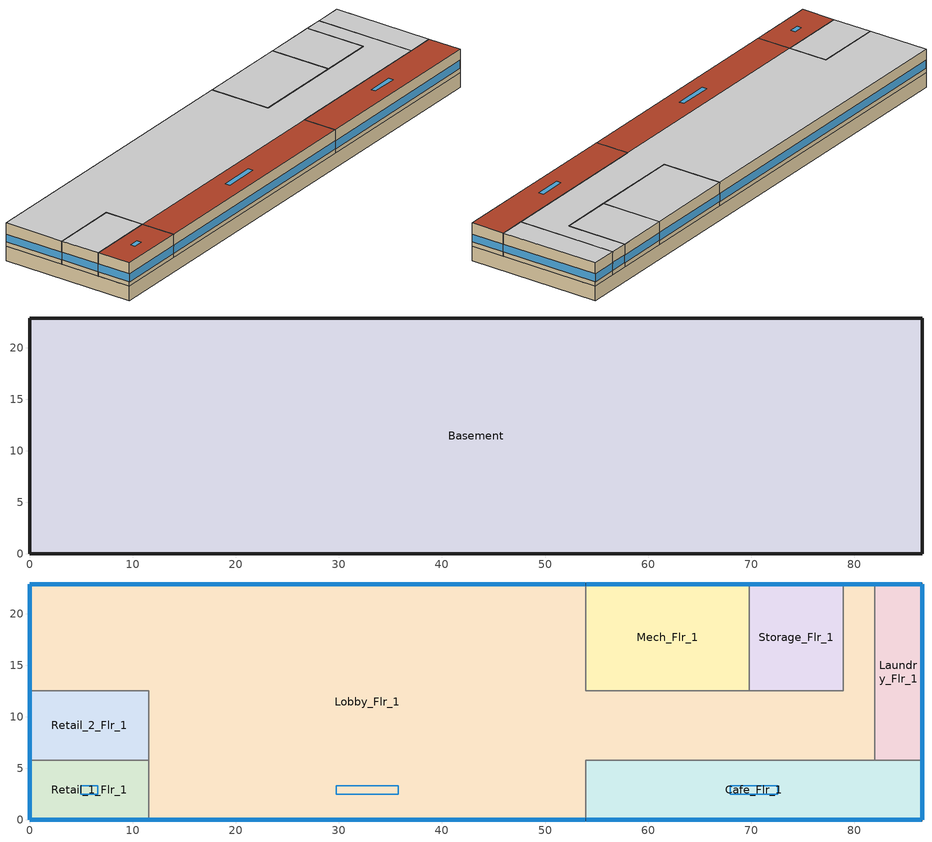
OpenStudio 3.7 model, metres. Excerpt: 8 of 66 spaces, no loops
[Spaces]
Basement
 floor foundation (BTAP-Grnd-Floor-Mass:U-0.757_std): 86.56,22.86 86.56,0 0,0 0,22.86 z-2.44
 wall foundation (BTAP-Grnd-Wall-Mass:U-0.284_std): 0,22.86 0,0 86.56,0 86.56,22.86 0,22.86 z-2.44:0
Lobby_Flr_1
 floor to Basement: 53.95,22.86 53.95,0 11.58,0 11.58,12.5 0,12.5 0,22.86 z0; 81.99,22.86 81.99,5.79 53.95,5.79 53.95,12.5 78.94,12.5 78.94,22.86 z0
 wall outside: 53.95,22.86 0,22.86 0,12.5 / 11.58,0 53.95,0 / 81.99,22.86 78.94,22.86 z0:3.96
 wall to Retail_1_Flr_1: 11.58,5.79 11.58,0 z0:3.96
 wall to Laundry_Flr_1: 81.99,5.79 81.99,22.86 z0:3.96
 wall to Storage_Flr_1: 78.94,22.86 78.94,12.5 69.8,12.5 z0:3.96
 wall to Cafe_Flr_1: 53.95,0 53.95,5.79 81.99,5.79 z0:3.96
 wall to Retail_2_Flr_1: 0,12.5 11.58,12.5 11.58,5.79 z0:3.96
 wall to Mech_Flr_1: 69.8,12.5 53.95,12.5 53.95,22.86 z0:3.96
 window (BTAP-Ext-FixedWindow:U=0.190 SHGC=0.600): 53.92,22.86 0.03,22.86 / 11.61,0 53.92,0 z0.76:2.08; 0,22.83 0,12.52 z0.76:2.09; 81.97,22.86 78.97,22.86 z0.76:2.1
 ceiling adiabatic (BTAP-Int-Wall): 81.99,5.79 81.99,22.86 78.94,22.86 78.94,12.5 53.95,12.5 53.95,22.86 0,22.86 0,12.5 11.58,12.5 11.58,5.79 z3.96
 roof outside: 53.95,0 53.95,5.79 11.58,5.79 11.58,0 z3.96
 skylight (BTAP-Ext-Skylights:U=0.190 SHGC=0.600): 35.76,2.49 35.76,3.3 29.77,3.3 29.77,2.49 z3.96
Retail_1_Flr_1
 floor to Basement: 11.58,5.79 11.58,0 0,0 0,5.79 z0
 wall outside: 0,5.79 0,0 11.58,0 z0:3.96
 wall to Retail_2_Flr_1: 11.58,5.79 0,5.79 z0:3.96
 window (BTAP-Ext-FixedWindow:U=0.190 SHGC=0.600): 0.03,0 11.56,0 / 0,5.77 0,0.03 z0.76:2.09
 roof outside: 11.58,0 11.58,5.79 0,5.79 0,0 z3.96
 skylight (BTAP-Ext-Skylights:U=0.190 SHGC=0.600): 6.61,2.49 6.61,3.3 4.97,3.3 4.97,2.49 z3.96
Retail_2_Flr_1
 floor to Basement: 11.58,12.5 11.58,5.79 0,5.79 0,12.5 z0
 wall outside: 0,12.5 0,5.79 z0:3.96
 window (BTAP-Ext-FixedWindow:U=0.190 SHGC=0.600): 0,12.47 0,5.82 z0.76:2.09
 ceiling adiabatic (BTAP-Int-Wall): 11.58,5.79 11.58,12.5 0,12.5 0,5.79 z3.96
Laundry_Flr_1
 floor to Basement: 86.56,22.86 86.56,5.79 81.99,5.79 81.99,22.86 z0
 wall outside: 86.56,5.79 86.56,22.86 81.99,22.86 z0:3.96
 wall to Cafe_Flr_1: 81.99,5.79 86.56,5.79 z0:3.96
 window (BTAP-Ext-FixedWindow:U=0.190 SHGC=0.600): 86.56,5.82 86.56,22.83 z0.76:2.09; 86.54,22.86 82.02,22.86 z0.76:2.1
 ceiling adiabatic (BTAP-Int-Wall): 86.56,5.79 86.56,22.86 81.99,22.86 81.99,5.79 z3.96
Storage_Flr_1
 floor to Basement: 78.94,22.86 78.94,12.5 69.8,12.5 69.8,22.86 z0
 wall outside: 78.94,22.86 69.8,22.86 z0:3.96
 wall to Mech_Flr_1: 69.8,22.86 69.8,12.5 z0:3.96
 window (BTAP-Ext-FixedWindow:U=0.190 SHGC=0.600): 78.92,22.86 69.82,22.86 z0.76:2.09
 ceiling adiabatic (BTAP-Int-Wall): 78.94,12.5 78.94,22.86 69.8,22.86 69.8,12.5 z3.96
Mech_Flr_1
 floor to Basement: 69.8,22.86 69.8,12.5 53.95,12.5 53.95,22.86 z0
 wall outside: 69.8,22.86 53.95,22.86 z0:3.96
 window (BTAP-Ext-FixedWindow:U=0.190 SHGC=0.600): 69.77,22.86 53.98,22.86 z0.76:2.09
 ceiling adiabatic (BTAP-Int-Wall): 69.8,12.5 69.8,22.86 53.95,22.86 53.95,12.5 z3.96
Cafe_Flr_1
 floor to Basement: 86.56,5.79 86.56,0 53.95,0 53.95,5.79 z0
 wall outside: 53.95,0 86.56,0 86.56,5.79 z0:3.96
 window (BTAP-Ext-FixedWindow:U=0.190 SHGC=0.600): 86.56,0.03 86.56,5.77 z0.76:2.09; 53.98,0 86.54,0 z0.76:2.08
 roof outside: 86.56,0 86.56,5.79 53.95,5.79 53.95,0 z3.96
 skylight (BTAP-Ext-Skylights:U=0.190 SHGC=0.600): 72.56,2.49 72.56,3.3 67.95,3.3 67.95,2.49 z3.96
[Site]
Calgary Intl AP_AB_CAN: Latitude {deg}=51.11; Longitude {deg}=-114.02; Time Zone {hr}=-7; Elevation {m}=1084.1; Terrain=City
[Building]
LargeHotel: North Axis {deg}=0; Default Construction Set=BTAP-Mass at hdd = 5000.0; Standards Number of Stories=7; Standards Number of Above Ground Stories=6; Standards Template=NECB2017; Standards Building Type=LargeHotel
[Site:WaterMainsTemperature]
Calculation Method=Correlation; Annual Average Outdoor Air Temperature {C}=4.69167; Maximum Difference In Monthly Average Outdoor Air Temperatures {deltaC}=24.6
[Site:GroundTemperature:BuildingSurface]
19.527, 19.502, 19.536, 19.598, 20.002, 21.64, 22.225, 22.375, 21.449, 20.121, 19.802, 19.633
[SizingPeriod:DesignDay] Barometric Pressure {Pa}=88961; Rain Indicator=No; Snow Indicator=No; Day of Month=21; Daylight Saving Time Indicator=No; Humidity Condition Type=Wetbulb; Dry-Bulb Temperature Range Modifier Type=DefaultMultipliers
Name | Maximum Dry-Bulb Temperature {C} | Daily Dry-Bulb Temperature Range {deltaC} | Wind Speed {m/s} | Wind Direction {deg} | Month | Day Type | Wetbulb or DewPoint at Maximum Dry-Bulb {C} | Solar Model Indicator | ASHRAE Clear Sky Optical Depth for Beam Irradiance | ASHRAE Clear Sky Optical Depth for Diffuse Irradiance | Sky Clearness
Calgary Intl AP Ann Clg .4% Condns DB=>MWB | 28.8 | 12.3 | 4.5 | 160 | 7 | SummerDesignDay | 16 | ASHRAETau | 0.34 | 2.419
Calgary Intl AP Ann Clg .4% Condns WB=>MDB | 25.5 | 12.3 | 4.5 | 160 | 7 | SummerDesignDay | 17.8 | ASHRAETau | 0.34 | 2.419
Calgary Intl AP Ann Htg 99.6% Condns DB | -27.7 | 0 | 2.7 | 200 | 1 | WinterDesignDay | -27.7 | ASHRAEClearSky |  |  | 0
[ClimateZones]
Climate Zone Institution Name 1=ASHRAE; Climate Zone Document Name 1=ANSI/ASHRAE Standard 169; Climate Zone Document Year 1=2006; Climate Zone Value 1=7
[Site:GroundTemperature:Shallow]
-1.6, -5.4, -6.4, -5.5, -0.4, 5.3, 10.8, 14.7, 15.8, 14, 9.5, 4
[Site:GroundTemperature:Deep]
4, 1.3, -0.4, -0.9, 0.1, 2.3, 5.2, 8, 9.9, 10.3, 9.2, 7
[Site:GroundTemperature:FCfactorMethod]
January Ground Temperature {C}=5.5; February Ground Temperature {C}=-2; March Ground Temperature {C}=-7.6; April Ground Temperature {C}=-6.3; May Ground Temperature {C}=-6.6; June Ground Temperature {C}=-0.3; July Ground Temperature {C}=4.9; August Ground Temperature {C}=10.2; September Ground Temperature {C}=13.8; October Ground Temperature {C}=17; November Ground Temperature {C}=16.6; December Ground Temperature {C}=11.1
[Material:NoMass] Roughness=Smooth; Thermal Absorptance=0.9; Solar Absorptance=0.7
Name | Thermal Resistance {m2-K/W} | Visible Absorptance
Typical Carpet Pad; Typical Carpet Pad 1 | 0.21648 | 0.8
Typical Insulation 1 | 5.91238 | 0.7
Typical Insulation 2 | 4.49096 | 0.7
Typical Insulation 3 | 7.24636 | 0.7
Typical Carpet Pad 2 | 1.25503 | 0.8
Typical Carpet Pad 3; Typical Carpet Pad 4 | 3.45515 | 0.8
Typical Insulation 4 | 0.526298 | 0.7
Typical Insulation 5 | 0.526316 | 0.7
[Material]
Name | Roughness | Thickness {m} | Conductivity {W/m-K} | Density {kg/m3} | Specific Heat {J/kg-K} | Thermal Absorptance | Solar Absorptance | Visible Absorptance
G05 25mm wood | MediumSmooth | 0.0254 | 0.15 | 608 | 1630 | 0.9 | 0.5 | 0.5
100mm Normalweight concrete floor 1 | MediumSmooth | 0.1016 | 2.31 | 2322 | 832
G01 13mm gypsum board 1 | Smooth | 0.0127 | 0.16 | 800 | 1090 | 0.9 | 0.7 | 0.5
4 in. Normalweight Concrete Floor 1 | MediumRough | 0.1016 | 2.31 | 2322 | 832 | 0.9 | 0.7 | 0.7
1IN Stucco 1 | Smooth | 0.0253 | 0.6918 | 1858 | 837 | 0.9 | 0.7 | 0.92
8IN CONCRETE HW RefBldg 1 | Rough | 0.2032 | 1.311 | 2240 | 836.8 | 0.9 | 0.7 | 0.7
1/2IN Gypsum 1 | Smooth | 0.0127 | 0.16 | 784.9 | 830 | 0.9 | 0.4 | 0.4
Metal Roof Surface 1; F08 Metal surface 1 | Smooth | 0.0008 | 45.28 | 7824 | 500 | 0.9 | 0.7 | 0.7
6 in. Normalweight Concrete Floor 1; 6 in. Normalweight Concrete Floor 2; 6 in. Normalweight Concrete Floor 3 | MediumRough | 0.1524 | 2.31 | 2322 | 832 | 0.9 | 0.7 | 0.7
Expanded Polystyrene | MediumSmooth | 0.0363959 | 0.029 | 29 | 1210
Expanded Polystyrene 1 | MediumSmooth | 0.100199 | 0.029 | 29 | 1210
[Construction]
BTAP-Int-Partition; BTAP-Int-Door: G05 25mm wood
BTAP-Int-Floor: 100mm Normalweight concrete floor 1, Typical Carpet Pad
BTAP-Int-Wall: G01 13mm gypsum board 1, G01 13mm gypsum board 1
BTAP-Int-Ceiling: Typical Carpet Pad, 100mm Normalweight concrete floor 1
BTAP-Int-Window: SimpleGlazing
BTAP-Ext-Floor-Mass:U-0.162: Typical Insulation 1, 4 in. Normalweight Concrete Floor 1, Typical Carpet Pad 1
BTAP-Ext-Wall-Mass:U-0.21: 1IN Stucco 1, 8IN CONCRETE HW RefBldg 1, Typical Insulation 2, 1/2IN Gypsum 1
BTAP-Ext-Roof-Metal:U-0.138: Metal Roof Surface 1, Typical Insulation 3
BTAP-Grnd-Floor-Mass:U-0.757: 6 in. Normalweight Concrete Floor 1, Typical Carpet Pad 2
BTAP-Grnd-Wall-Mass:U-0.284: 6 in. Normalweight Concrete Floor 2, Typical Carpet Pad 3
BTAP-Grnd-Roof-Mass:U-0.284: 6 in. Normalweight Concrete Floor 3, Typical Carpet Pad 4
BTAP-Ext-FixedWindow:U=0.190 SHGC=0.600; BTAP-Ext-GlassDoors:U=0.190 SHGC=0.600; BTAP-Ext-Skylights:U=0.190 SHGC=0.600; BTAP-Ext-DaylightDomes:U=0.190 SHGC=0.600; BTAP-Ext-DaylightDiffuser:U=0.190 SHGC=0.600: SimpleGlazing:U=0.190 SHGC=0.600
BTAP-Ext-Door:U-1.9: F08 Metal surface 1, Typical Insulation 4
BTAP-Ext-OverHeadDoor:U-1.9: Typical Insulation 5
BTAP-Grnd-Floor-Mass:U-0.757_std: 6 in. Normalweight Concrete Floor 1, Expanded Polystyrene
BTAP-Grnd-Wall-Mass:U-0.284_std: 6 in. Normalweight Concrete Floor 2, Expanded Polystyrene 1
[DefaultConstructionSet]
BTAP-Mass at hdd = 5000.0: Default Exterior Surface Constructions=BTAP-Mass at hdd = 5000.0; Default Interior Surface Constructions=Default Surface Constructions 2; Default Ground Contact Surface Constructions=BTAP-Mass at hdd = 5000.0 1; Default Exterior SubSurface Constructions=BTAP-Mass at hdd = 5000.0; Default Interior SubSurface Constructions=Default Sub Surface Constructions 2; Interior Partition Construction=BTAP-Int-Partition
[DefaultSurfaceConstructions]
Name | Floor Construction | Wall Construction | Roof Ceiling Construction
Default Surface Constructions 2 | BTAP-Int-Floor | BTAP-Int-Wall | BTAP-Int-Ceiling
BTAP-Mass at hdd = 5000.0 | BTAP-Ext-Floor-Mass:U-0.162 | BTAP-Ext-Wall-Mass:U-0.21 | BTAP-Ext-Roof-Metal:U-0.138
BTAP-Mass at hdd = 5000.0 1 | BTAP-Grnd-Floor-Mass:U-0.757 | BTAP-Grnd-Wall-Mass:U-0.284 | BTAP-Grnd-Roof-Mass:U-0.284
[DefaultSubSurfaceConstructions]
Name | Fixed Window Construction | Operable Window Construction | Door Construction | Glass Door Construction | Overhead Door Construction | Skylight Construction | Tubular Daylight Dome Construction | Tubular Daylight Diffuser Construction
Default Sub Surface Constructions 2 | BTAP-Int-Window | BTAP-Int-Window | BTAP-Int-Door
BTAP-Mass at hdd = 5000.0 | BTAP-Ext-FixedWindow:U=0.190 SHGC=0.600 | BTAP-Ext-FixedWindow:U=0.190 SHGC=0.600 | BTAP-Ext-Door:U-1.9 | BTAP-Ext-GlassDoors:U=0.190 SHGC=0.600 | BTAP-Ext-OverHeadDoor:U-1.9 | BTAP-Ext-Skylights:U=0.190 SHGC=0.600 | BTAP-Ext-DaylightDomes:U=0.190 SHGC=0.600 | BTAP-Ext-DaylightDiffuser:U=0.190 SHGC=0.600
[WindowMaterial:SimpleGlazingSystem] Solar Heat Gain Coefficient=0.6; Visible Transmittance=0.21
Name | U-Factor {W/m2-K}
SimpleGlazing | 2.2
SimpleGlazing:U=0.190 SHGC=0.600 | 1.9
[Space] Part of Total Floor Area=Yes; Volume {m3}=Autocalculate
Name | Space Type | Building Story | Thermal Zone
Laundry_Flr_1 | Space Function Laundry/Washing area | Building Story 2 | ALL_ST=Laundry/Washing area_FL=Building Story 2_SCH=C
Lobby_Flr_1 | Space Function Lobby - hotel | Building Story 2 | ALL_ST=Lobby - hotel_FL=Building Story 2_SCH=H
Retail_1_Flr_1 | Space Function Sales area | Building Story 2 | ALL_ST=Sales area_FL=Building Story 2_SCH=C 1
Basement | Space Function Storage room < 5 m2-sch-A | Building Story 1 | ALL_ST=Storage room < 5 m2-sch-A_FL=Building Story 1_SCH=A
Cafe_Flr_1 | Space Function Retail facility mall concourse | Building Story 2 | ALL_ST=Retail facility mall concourse_FL=Building Story 2_SCH=C
Mech_Flr_1 | Space Function Electrical/Mechanical room-sch-F | Building Story 2 | WILD_ST=Electrical/Mechanical room-sch-E_FL=Building Story 2_SCH=F
Retail_2_Flr_1 | Space Function Sales area | Building Story 2 | ALL_ST=Sales area_FL=Building Story 2_SCH=C
Storage_Flr_1 | Space Function Storage room < 5 m2-sch-A 1 | Building Story 2 | ALL_ST=Storage room < 5 m2-sch-A_FL=Building Story 2_SCH=A
[BuildingStory]
Name | Nominal Z Coordinate {m}
Building Story 1 | -2.439
Building Story 2 | 0
[SpaceType] Standards Building Type=Space Function
Name | Default Schedule Set | Design Specification Outdoor Air Object | Standards Space Type
Space Function Storage room < 5 m2-sch-A | Space Function Storage room < 5 m2-sch-A Schedule Set | Space Function Storage room < 5 m2-sch-A Ventilation | Storage room < 5 m2-sch-A
Space Function Storage room < 5 m2-sch-A 1 | Space Function Storage room < 5 m2-sch-A 1 Schedule Set | Space Function Storage room < 5 m2-sch-A 1 Ventilation | Storage room < 5 m2-sch-A
Space Function Retail facility mall concourse | Space Function Retail facility mall concourse Schedule Set | Space Function Retail facility mall concourse Ventilation | Retail facility mall concourse
Space Function Laundry/Washing area | Space Function Laundry/Washing area Schedule Set | Space Function Laundry/Washing area Ventilation | Laundry/Washing area
Space Function Lobby - hotel | Space Function Lobby - hotel Schedule Set | Space Function Lobby - hotel Ventilation | Lobby - hotel
Space Function Sales area | Space Function Sales area Schedule Set | Space Function Sales area Ventilation | Sales area
Space Function Electrical/Mechanical room-sch-F | Space Function Electrical/Mechanical room-sch-F Schedule Set | Space Function Electrical/Mechanical room-sch-F Ventilation | Electrical/Mechanical room-sch-F
[People:Definition] Number of People Calculation Method=People/Area; Fraction Radiant=0.3
Name | People per Space Floor Area {person/m2}
Space Function Laundry/Washing area People Definition; Space Function Retail facility mall concourse People Definition | 0.0500182
Space Function Lobby - hotel People Definition | 0.100036
Space Function Sales area People Definition | 0.0333454
Space Function Storage room < 5 m2-sch-A People Definition; Space Function Storage room < 5 m2-sch-A 1 People Definition | 0.0100036
Space Function Electrical/Mechanical room-sch-F People Definition | 0.00500182
[People] Work Efficiency Schedule=Work Efficiency Schedule; Clothing Insulation Schedule=Clothing Schedule; Air Velocity Schedule=Air Velocity Schedule; Multiplier=1
Name | People Definition | Space or SpaceType
Space Function Laundry/Washing area People | Space Function Laundry/Washing area People Definition | Space Function Laundry/Washing area
Space Function Lobby - hotel People | Space Function Lobby - hotel People Definition | Space Function Lobby - hotel
Space Function Retail facility mall concourse People | Space Function Retail facility mall concourse People Definition | Space Function Retail facility mall concourse
Space Function Sales area People | Space Function Sales area People Definition | Space Function Sales area
Space Function Storage room < 5 m2-sch-A People | Space Function Storage room < 5 m2-sch-A People Definition | Space Function Storage room < 5 m2-sch-A
Space Function Storage room < 5 m2-sch-A 1 People | Space Function Storage room < 5 m2-sch-A 1 People Definition | Space Function Storage room < 5 m2-sch-A 1
Space Function Electrical/Mechanical room-sch-F People | Space Function Electrical/Mechanical room-sch-F People Definition | Space Function Electrical/Mechanical room-sch-F
[Lights:Definition] Design Level Calculation Method=Watts/Area; Fraction Radiant=0.5; Fraction Visible=0.2
Name | Watts per Space Floor Area {W/m2}
Space Function Laundry/Washing area Lights Definition | 4.59996
Space Function Lobby - hotel Lights Definition | 11.3999
Space Function Retail facility mall concourse Lights Definition | 9.69992
Space Function Sales area Lights Definition | 13.0999
Space Function Storage room < 5 m2-sch-A Lights Definition; Space Function Storage room < 5 m2-sch-A 1 Lights Definition | 10.3999
Space Function Electrical/Mechanical room-sch-F Lights Definition | 4.60167
[Lights] Fraction Replaceable=1
Name | Lights Definition | Space or SpaceType
Space Function Laundry/Washing area Lights | Space Function Laundry/Washing area Lights Definition | Space Function Laundry/Washing area
Space Function Lobby - hotel Lights | Space Function Lobby - hotel Lights Definition | Space Function Lobby - hotel
Space Function Retail facility mall concourse Lights | Space Function Retail facility mall concourse Lights Definition | Space Function Retail facility mall concourse
Space Function Sales area Lights | Space Function Sales area Lights Definition | Space Function Sales area
Space Function Storage room < 5 m2-sch-A Lights | Space Function Storage room < 5 m2-sch-A Lights Definition | Space Function Storage room < 5 m2-sch-A
Space Function Storage room < 5 m2-sch-A 1 Lights | Space Function Storage room < 5 m2-sch-A 1 Lights Definition | Space Function Storage room < 5 m2-sch-A 1
Space Function Electrical/Mechanical room-sch-F Lights | Space Function Electrical/Mechanical room-sch-F Lights Definition | Space Function Electrical/Mechanical room-sch-F
[DesignSpecification:OutdoorAir] Outdoor Air Method=Sum
Name | Outdoor Air Flow per Person {m3/s-person} | Outdoor Air Flow per Floor Area {m3/s-m2}
Space Function Laundry/Washing area Ventilation | 0.0253908
Space Function Lobby - hotel Ventilation | 0.0228517
Space Function Retail facility mall concourse Ventilation |  | 0.001016
Space Function Sales area Ventilation |  | 0.001524
Space Function Storage room < 5 m2-sch-A Ventilation; Space Function Storage room < 5 m2-sch-A 1 Ventilation |  | 0.000762
Space Function Electrical/Mechanical room-sch-F Ventilation |  | 0.000254
[DefaultScheduleSet] People Activity Level Schedule=NECB-Activity; Infiltration Schedule=Always On
Name | Number of People Schedule | Lighting Schedule | Electric Equipment Schedule
Space Function Laundry/Washing area Schedule Set | NECB-C-Occupancy | NECB-C-Lighting | NECB-C-Electric-Equipment
Space Function Lobby - hotel Schedule Set | NECB-H-Occupancy | NECB-H-Occupancy-NECB-H-Lighting-0.0-0.0-0.67-Light Ruleset | NECB-H-Electric-Equipment
Space Function Retail facility mall concourse Schedule Set; Space Function Sales area Schedule Set | NECB-C-Occupancy | NECB-C-Occupancy-NECB-C-Lighting-0.0-0.0-0.67-Light Ruleset | NECB-C-Electric-Equipment
Space Function Storage room < 5 m2-sch-A Schedule Set; Space Function Storage room < 5 m2-sch-A 1 Schedule Set | NECB-A-Occupancy | NECB-A-Occupancy-NECB-A-Lighting-0.6-0.0-0.67-Light Ruleset | NECB-A-Electric-Equipment
Space Function Electrical/Mechanical room-sch-F Schedule Set | NECB-F-Occupancy | NECB-F-Lighting | NECB-F-Electric-Equipment
[ThermostatSetpoint:DualSetpoint]
Name | Heating Setpoint Temperature Schedule | Cooling Setpoint Temperature Schedule
Space Function Sales area Thermostat 5; Space Function Retail facility mall concourse Thermostat 3; Space Function Sales area Thermostat 6; Space Function Laundry/Washing area Thermostat 3 | NECB-C-Thermostat Setpoint-Heating | NECB-C-Thermostat Setpoint-Cooling
Space Function Storage room < 5 m2-sch-A Thermostat 3; Space Function Storage room < 5 m2-sch-A 1 Thermostat 3 | NECB-A-Thermostat Setpoint-Heating | NECB-A-Thermostat Setpoint-Cooling
Space Function Lobby - hotel Thermostat 3 | NECB-H-Thermostat Setpoint-Heating | NECB-H-Thermostat Setpoint-Cooling
Space Function Electrical/Mechanical room-sch-F Thermostat 1 | NECB-F-Thermostat Setpoint-Heating | NECB-F-Thermostat Setpoint-Cooling
[ElectricEquipment:Definition] Design Level Calculation Method=Watts/Area; Fraction Radiant=0.5
Name | Watts per Space Floor Area {W/m2}
Space Function Laundry/Washing area Elec Equip Definition | 20.0073
Space Function Lobby - hotel Elec Equip Definition; Space Function Sales area Elec Equip Definition | 2.50091
Space Function Retail facility mall concourse Elec Equip Definition; Space Function Storage room < 5 m2-sch-A Elec Equip Definition; Space Function Storage room < 5 m2-sch-A 1 Elec Equip Definition; Space Function Electrical/Mechanical room-sch-F Elec Equip Definition | 1.00036
[ElectricEquipment]
Name | Electric Equipment Definition | Space or SpaceType
Space Function Laundry/Washing area Elec Equip | Space Function Laundry/Washing area Elec Equip Definition | Space Function Laundry/Washing area
Space Function Lobby - hotel Elec Equip | Space Function Lobby - hotel Elec Equip Definition | Space Function Lobby - hotel
Space Function Retail facility mall concourse Elec Equip | Space Function Retail facility mall concourse Elec Equip Definition | Space Function Retail facility mall concourse
Space Function Sales area Elec Equip | Space Function Sales area Elec Equip Definition | Space Function Sales area
Space Function Storage room < 5 m2-sch-A Elec Equip | Space Function Storage room < 5 m2-sch-A Elec Equip Definition | Space Function Storage room < 5 m2-sch-A
Space Function Storage room < 5 m2-sch-A 1 Elec Equip | Space Function Storage room < 5 m2-sch-A 1 Elec Equip Definition | Space Function Storage room < 5 m2-sch-A 1
Space Function Electrical/Mechanical room-sch-F Elec Equip | Space Function Electrical/Mechanical room-sch-F Elec Equip Definition | Space Function Electrical/Mechanical room-sch-F
[SpaceInfiltration:DesignFlowRate] Design Flow Rate Calculation Method=Flow/ExteriorArea
Name | Space or SpaceType | Schedule | Flow per Exterior Surface Area {m3/s-m2} | Constant Term Coefficient | Temperature Term Coefficient | Velocity Term Coefficient | Velocity Squared Term Coefficient
Cafe_Flr_1 Infiltration | Cafe_Flr_1 | Always On Discrete | 0.00025 | 0 | 0 | 0.224 | 0
Laundry_Flr_1 Infiltration | Laundry_Flr_1 | Always On Discrete | 0.00025 | 0 | 0 | 0.224 | 0
Lobby_Flr_1 Infiltration | Lobby_Flr_1 | Always On Discrete | 0.00025 | 0 | 0 | 0.224 | 0
Mech_Flr_1 Infiltration | Mech_Flr_1 | Always On Discrete | 0.00025 | 0 | 0 | 0.224 | 0
Retail_1_Flr_1 Infiltration | Retail_1_Flr_1 | Always On Discrete | 0.00025 | 0 | 0 | 0.224 | 0
Retail_2_Flr_1 Infiltration | Retail_2_Flr_1 | Always On Discrete | 0.00025 | 0 | 0 | 0.224 | 0
Storage_Flr_1 Infiltration | Storage_Flr_1 | Always On Discrete | 0.00025 | 0 | 0 | 0.224 | 0
Space Function Electrical/Mechanical room-sch-F Infiltration | Space Function Electrical/Mechanical room-sch-F |  | 0.000250063
[ThermalZone] Use Ideal Air Loads=No
Name | Thermostat
ALL_ST=Sales area_FL=Building Story 2_SCH=C | Space Function Sales area Thermostat 5
ALL_ST=Retail facility mall concourse_FL=Building Story 2_SCH=C | Space Function Retail facility mall concourse Thermostat 3
ALL_ST=Sales area_FL=Building Story 2_SCH=C 1 | Space Function Sales area Thermostat 6
ALL_ST=Laundry/Washing area_FL=Building Story 2_SCH=C | Space Function Laundry/Washing area Thermostat 3
ALL_ST=Storage room < 5 m2-sch-A_FL=Building Story 1_SCH=A | Space Function Storage room < 5 m2-sch-A Thermostat 3
ALL_ST=Lobby - hotel_FL=Building Story 2_SCH=H | Space Function Lobby - hotel Thermostat 3
ALL_ST=Storage room < 5 m2-sch-A_FL=Building Story 2_SCH=A | Space Function Storage room < 5 m2-sch-A 1 Thermostat 3
WILD_ST=Electrical/Mechanical room-sch-E_FL=Building Story 2_SCH=F | Space Function Electrical/Mechanical room-sch-F Thermostat 1
[Foundation:Kiva]
Bldg Kiva Foundation: Wall Height Above Grade {m}=0; Wall Depth Below Slab {m}=0
[SurfaceProperty:ExposedFoundationPerimeter]
Basement_Floor: Exposed Perimeter Calculation Method=TotalExposedPerimeter; Total Exposed Perimeter {m}=218.846
[Foundation:Kiva:Settings]

[AvailabilityManager:NightCycle] Applicability Schedule=Always On Discrete; Control Type=CycleOnAny; Thermostat Tolerance {deltaC}=1; Cycling Run Time {s}=3600
Availability Manager Night Cycle 1; Availability Manager Night Cycle 2; Availability Manager Night Cycle 3; Availability Manager Night Cycle 4; Availability Manager Night Cycle 5; Availability Manager Night Cycle 6
[HeatExchanger:AirToAir:SensibleAndLatent] Availability Schedule=Always On Discrete; Nominal Supply Air Flow Rate {m3/s}=autosize; Sensible Effectiveness at 100% Heating Air Flow=0.5; Latent Effectiveness at 100% Heating Air Flow=0.5; Sensible Effectiveness at 75% Heating Air Flow=0.5; Latent Effectiveness at 75% Heating Air Flow=0.5; Sensible Effectiveness at 100% Cooling Air Flow=0.5; Latent Effectiveness at 100% Cooling Air Flow=0.5; Sensible Effectiveness at 75% Cooling Air Flow=0.5; Latent Effectiveness at 75% Cooling Air Flow=0.5; Supply Air Outlet Temperature Control=Yes; Heat Exchanger Type=Rotary; Frost Control Type=ExhaustOnly; Threshold Temperature {C}=-23.3; Initial Defrost Time Fraction=0.167; Rate of Defrost Time Fraction Increase {1/K}=1.44; Economizer Lockout=Yes
Name | Nominal Electric Power {W}
sys_1|doas|shr>none|sc>dx|sh>c-hw|ssf>cv|zh>b-hw|zc>ptac|srf>none| ERV | 1592.79
sys_3|mixed|shr>none|sc>dx|sh>c-g|ssf>cv|zh>b-hw|zc>none|srf>none| ERV | 3434.8
sys_3|mixed|shr>none|sc>dx|sh>c-g|ssf>cv|zh>b-hw|zc>none|srf>none| 1 ERV | 162.96
sys_4|mixed|shr>none|sc>dx|sh>c-g|ssf>cv|zh>b-hw|zc>none|srf>none| ERV | 1183.7
sys_4|mixed|shr>none|sc>dx|sh>c-g|ssf>cv|zh>b-hw|zc>none|srf>none| 1 ERV | 438.908
sys_6|mixed|shr>none|sh>c-hw|sc>c-chw|ssf>vv|zh>b-hw|zc>none|srf>vv| ERV | 2562.75
[SetpointManager:OutdoorAirPretreat] Minimum Setpoint Temperature {C}=-99; Maximum Setpoint Temperature {C}=99; Minimum Setpoint Humidity Ratio {kgWater/kgDryAir}=1e-05; Maximum Setpoint Humidity Ratio {kgWater/kgDryAir}=1
Name | Setpoint Node or NodeList
Setpoint Manager Outdoor Air Pretreat 1 | sys_1|doas|shr>none|sc>dx|sh>c-hw|ssf>cv|zh>b-hw|zc>ptac|srf>none| ERV Primary Outlet Air Node
Setpoint Manager Outdoor Air Pretreat 2 | sys_3|mixed|shr>none|sc>dx|sh>c-g|ssf>cv|zh>b-hw|zc>none|srf>none| ERV Primary Outlet Air Node
Setpoint Manager Outdoor Air Pretreat 3 | sys_3|mixed|shr>none|sc>dx|sh>c-g|ssf>cv|zh>b-hw|zc>none|srf>none| 1 ERV Primary Outlet Air Node
Setpoint Manager Outdoor Air Pretreat 4 | sys_4|mixed|shr>none|sc>dx|sh>c-g|ssf>cv|zh>b-hw|zc>none|srf>none| ERV Primary Outlet Air Node
Setpoint Manager Outdoor Air Pretreat 5 | sys_4|mixed|shr>none|sc>dx|sh>c-g|ssf>cv|zh>b-hw|zc>none|srf>none| 1 ERV Primary Outlet Air Node
Setpoint Manager Outdoor Air Pretreat 6 | sys_6|mixed|shr>none|sh>c-hw|sc>c-chw|ssf>vv|zh>b-hw|zc>none|srf>vv| ERV Primary Outlet Air Node
[EnergyManagementSystem:Sensor]
OAT: Output Variable or Output Meter Index Key=Environment; Output Variable or Output Meter=Site Outdoor Air Drybulb Temperature
[EnergyManagementSystem:Actuator] Actuated Component Type=Schedule:Year; Actuated Component Control Type=Schedule Value
Name | Actuated Component
sys6mixedshrnoneshchwsccchwssfvvzhbhwzcnonesrfvvHtgSch0 | NECB-C-Thermostat Setpoint-Heating
sys6mixedshrnoneshchwsccchwssfvvzhbhwzcnonesrfvvClgSch0 | NECB-C-Thermostat Setpoint-Cooling
sys6mixedshrnoneshchwsccchwssfvvzhbhwzcnonesrfvvHtgSch1 | NECB-H-Thermostat Setpoint-Heating
sys6mixedshrnoneshchwsccchwssfvvzhbhwzcnonesrfvvClgSch1 | NECB-H-Thermostat Setpoint-Cooling
[EnergyManagementSystem:Program]
sys6mixedshrnoneshchwsccchwssfvvzhbhwzcnonesrfvvOptimumStartProg0: IF DaylightSavings==0 && DayOfWeek>1 && Hour==5 && OAT<23.9 && OAT>1.7; SET sys6mixedshrnoneshchwsccchwssfvvzhbhwzcnonesrfvvClgSch0 = 29.4; SET sys6mixedshrnoneshchwsccchwssfvvzhbhwzcnonesrfvvHtgSch0 = 15.6; ELSEIF DaylightSavings==0 && DayOfWeek==1 && Hour==7 && OAT<23.9 && OAT>1.7; SET sys6mixedshrnoneshchwsccchwssfvvzhbhwzcnonesrfvvClgSch0 = 29.4; SET sys6mixedshrnoneshchwsccchwssfvvzhbhwzcnonesrfvvHtgSch0 = 15.6; ELSEIF DaylightSavings==1 && DayOfWeek>1 && Hour==4 && OAT<23.9 && OAT>1.7; SET sys6mixedshrnoneshchwsccchwssfvvzhbhwzcnonesrfvvClgSch0 = 29.4; SET sys6mixedshrnoneshchwsccchwssfvvzhbhwzcnonesrfvvHtgSch0 = 15.6; ELSEIF DaylightSavings==1 && DayOfWeek==1 && Hour==6 && OAT<23.9 && OAT>1.7; SET sys6mixedshrnoneshchwsccchwssfvvzhbhwzcnonesrfvvClgSch0 = 29.4; SET sys6mixedshrnoneshchwsccchwssfvvzhbhwzcnonesrfvvHtgSch0 = 15.6; ELSE; SET sys6mixedshrnoneshchwsccchwssfvvzhbhwzcnonesrfvvClgSch0 = NULL; SET sys6mixedshrnoneshchwsccchwssfvvzhbhwzcnonesrfvvHtgSch0 = NULL; ENDIF
sys6mixedshrnoneshchwsccchwssfvvzhbhwzcnonesrfvvOptimumStartProg1: IF DaylightSavings==0 && DayOfWeek>1 && Hour==5 && OAT<23.9 && OAT>1.7; SET sys6mixedshrnoneshchwsccchwssfvvzhbhwzcnonesrfvvClgSch1 = 29.4; SET sys6mixedshrnoneshchwsccchwssfvvzhbhwzcnonesrfvvHtgSch1 = 15.6; ELSEIF DaylightSavings==0 && DayOfWeek==1 && Hour==7 && OAT<23.9 && OAT>1.7; SET sys6mixedshrnoneshchwsccchwssfvvzhbhwzcnonesrfvvClgSch1 = 29.4; SET sys6mixedshrnoneshchwsccchwssfvvzhbhwzcnonesrfvvHtgSch1 = 15.6; ELSEIF DaylightSavings==1 && DayOfWeek>1 && Hour==4 && OAT<23.9 && OAT>1.7; SET sys6mixedshrnoneshchwsccchwssfvvzhbhwzcnonesrfvvClgSch1 = 29.4; SET sys6mixedshrnoneshchwsccchwssfvvzhbhwzcnonesrfvvHtgSch1 = 15.6; ELSEIF DaylightSavings==1 && DayOfWeek==1 && Hour==6 && OAT<23.9 && OAT>1.7; SET sys6mixedshrnoneshchwsccchwssfvvzhbhwzcnonesrfvvClgSch1 = 29.4; SET sys6mixedshrnoneshchwsccchwssfvvzhbhwzcnonesrfvvHtgSch1 = 15.6; ELSE; SET sys6mixedshrnoneshchwsccchwssfvvzhbhwzcnonesrfvvClgSch1 = NULL; SET sys6mixedshrnoneshchwsccchwssfvvzhbhwzcnonesrfvvHtgSch1 = NULL; ENDIF
[EnergyManagementSystem:ProgramCallingManager]
sys6mixedshrnoneshchwsccchwssfvvzhbhwzcnonesrfvvOptimumStartCallingManager0: BeginTimestepBeforePredictor; sys6mixedshrnoneshchwsccchwssfvvzhbhwzcnonesrfvvOptimumStartProg0
sys6mixedshrnoneshchwsccchwssfvvzhbhwzcnonesrfvvOptimumStartCallingManager1: BeginTimestepBeforePredictor; sys6mixedshrnoneshchwsccchwssfvvzhbhwzcnonesrfvvOptimumStartProg1
[Schedule:Ruleset]
Clothing Schedule: Default Day Schedule=Clothing Schedule Default Winter Clothes
Air Velocity Schedule: Default Day Schedule=Air Velocity Schedule Default
Work Efficiency Schedule: Default Day Schedule=Work Efficiency Schedule Default
NECB-Activity: Default Day Schedule=NECB-Activity Default; Summer Design Day Schedule=NECB-Activity Summer Design Day; Winter Design Day Schedule=NECB-Activity Winter Design Day
Always On: Default Day Schedule=Always On Default
NECB-F-Occupancy: Default Day Schedule=NECB-F-Occupancy Default
NECB-F-Lighting: Default Day Schedule=NECB-F-Lighting Default
NECB-F-Electric-Equipment: Default Day Schedule=NECB-F-Electric-Equipment Default
NECB-F-Thermostat Setpoint-Heating: Default Day Schedule=NECB-F-Thermostat Setpoint-Heating Default
NECB-F-Thermostat Setpoint-Cooling: Default Day Schedule=NECB-F-Thermostat Setpoint-Cooling Default
NECB-C-Occupancy: Default Day Schedule=NECB-C-Occupancy Default
NECB-C-Lighting: Default Day Schedule=NECB-C-Lighting Default
NECB-C-Electric-Equipment: Default Day Schedule=NECB-C-Electric-Equipment Default
NECB-C-Thermostat Setpoint-Heating: Default Day Schedule=NECB-C-Thermostat Setpoint-Heating Default
NECB-C-Thermostat Setpoint-Cooling: Default Day Schedule=NECB-C-Thermostat Setpoint-Cooling Default
NECB-H-Occupancy: Default Day Schedule=NECB-H-Occupancy Default
NECB-H-Occupancy-NECB-H-Lighting-0.0-0.0-0.67-Light Ruleset: Default Day Schedule=NECB-H-Occupancy-NECB-H-Lighting-0.0-0.0-0.67-Light Default
NECB-H-Electric-Equipment: Default Day Schedule=NECB-H-Electric-Equipment Default
NECB-H-Thermostat Setpoint-Heating: Default Day Schedule=NECB-H-Thermostat Setpoint-Heating Default
NECB-H-Thermostat Setpoint-Cooling: Default Day Schedule=NECB-H-Thermostat Setpoint-Cooling Default
NECB-C-Occupancy-NECB-C-Lighting-0.0-0.0-0.67-Light Ruleset: Default Day Schedule=NECB-C-Occupancy-NECB-C-Lighting-0.0-0.0-0.67-Light Default
NECB-A-Occupancy: Default Day Schedule=NECB-A-Occupancy Default
NECB-A-Occupancy-NECB-A-Lighting-0.6-0.0-0.67-Light Ruleset: Default Day Schedule=NECB-A-Occupancy-NECB-A-Lighting-0.6-0.0-0.67-Light Default
NECB-A-Electric-Equipment: Default Day Schedule=NECB-A-Electric-Equipment Default
NECB-A-Thermostat Setpoint-Heating: Default Day Schedule=NECB-A-Thermostat Setpoint-Heating Default
NECB-A-Thermostat Setpoint-Cooling: Default Day Schedule=NECB-A-Thermostat Setpoint-Cooling Default
[Schedule:Day]
Clothing Schedule Default Winter Clothes; Always On Default: 24, 0, 1
Clothing Schedule Summer Clothes: 24, 0, 0.5
Air Velocity Schedule Default; NECB-A-Electric-Equipment Sat Day; NECB-A-Electric-Equipment Sun|Hol Day: 24, 0, 0.2
Work Efficiency Schedule Default; NECB-A-Occupancy Sat Day; NECB-A-Occupancy Sun|Hol Day: 24, 0, 0
NECB-Activity Default; NECB-Activity Winter Design Day; NECB-Activity Summer Design Day: 24, 0, 130
NECB-F-Occupancy Default; NECB-F-Occupancy Default|Wkdy Day; NECB-F-Occupancy Sat Day; NECB-F-Occupancy Sun|Hol Day: 7, 0, 0.63, 8, 0, 0.49, 10, 0, 0.28, 16, 0, 0.14, 17, 0, 0.21, 20, 0, 0.35, 22, 0, 0.49, 23, 0, 0.56, 24, 0, 0.63
NECB-F-Lighting Default; NECB-F-Lighting Default|Wkdy Day; NECB-F-Lighting Sat Day; NECB-F-Lighting Sun|Hol Day; NECB-F-Electric-Equipment Default; NECB-F-Electric-Equipment Default|Wkdy Day; NECB-F-Electric-Equipment Sat Day; NECB-F-Electric-Equipment Sun|Hol Day: 1, 0, 0.21, 3, 0, 0.14, 6, 0, 0.07, 7, 0, 0.14, 8, 0, 0.28, 9, 0, 0.35, 11, 0, 0.28, 12, 0, 0.21, 19, 0, 0.14, 20, 0, 0.42, 21, 0, 0.56, 22, 0, 0.63, 23, 0, 0.56, 24, 0, 0.42
NECB-F-Thermostat Setpoint-Heating Default; NECB-F-Thermostat Setpoint-Heating Default|Wkdy Day; NECB-F-Thermostat Setpoint-Heating Sat Day; NECB-F-Thermostat Setpoint-Heating Sun|Hol Day; NECB-H-Thermostat Setpoint-Heating Default; NECB-H-Thermostat Setpoint-Heating Default|Wkdy Day; NECB-H-Thermostat Setpoint-Heating Sat Day; NECB-H-Thermostat Setpoint-Heating Sun|Hol Day: 1, 0, 22, 7, 0, 18, 8, 0, 20, 24, 0, 22
NECB-F-Thermostat Setpoint-Cooling Default; NECB-F-Thermostat Setpoint-Cooling Default|Wkdy Day; NECB-F-Thermostat Setpoint-Cooling Sat Day; NECB-F-Thermostat Setpoint-Cooling Sun|Hol Day; NECB-H-Thermostat Setpoint-Cooling Default; NECB-H-Thermostat Setpoint-Cooling Default|Wkdy Day; NECB-H-Thermostat Setpoint-Cooling Sat Day; NECB-H-Thermostat Setpoint-Cooling Sun|Hol Day: 24, 0, 24
NECB-C-Occupancy Default; NECB-C-Occupancy Default|Wkdy Day: 8, 0, 0, 9, 0, 0.1, 10, 0, 0.2, 12, 0, 0.5, 16, 0, 0.7, 17, 0, 0.8, 18, 0, 0.7, 19, 0, 0.5, 21, 0, 0.3, 24, 0, 0
NECB-C-Occupancy Sat Day: 8, 0, 0, 9, 0, 0.1, 10, 0, 0.2, 11, 0, 0.5, 12, 0, 0.6, 13, 0, 0.8, 16, 0, 0.9, 17, 0, 0.8, 18, 0, 0.7, 19, 0, 0.5, 21, 0, 0.2, 24, 0, 0
NECB-C-Occupancy Sun|Hol Day: 8, 0, 0, 9, 0, 0.1, 10, 0, 0.2, 11, 0, 0.5, 12, 0, 0.6, 13, 0, 0.8, 16, 0, 0.9, 17, 0, 0.8, 18, 0, 0.7, 19, 0, 0.5, 24, 0, 0
NECB-C-Lighting Default; NECB-C-Lighting Default|Wkdy Day; NECB-C-Lighting Sat Day; NECB-C-Electric-Equipment Default; NECB-C-Electric-Equipment Default|Wkdy Day; NECB-C-Electric-Equipment Sat Day; NECB-C-Occupancy-NECB-C-Lighting-0.0-0.0-0.67-Light Default; NECB-C-Occupancy-NECB-C-Lighting-0.0-0.0-0.67-Default|Wkdy-Light Day; NECB-C-Occupancy-NECB-C-Lighting-0.0-0.0-0.67-Sat-Light Day: 8, 0, 0.05, 9, 0, 0.5, 19, 0, 0.9, 20, 0, 0.6, 21, 0, 0.5, 24, 0, 0.05
NECB-C-Lighting Sun|Hol Day; NECB-C-Electric-Equipment Sun|Hol Day; NECB-C-Occupancy-NECB-C-Lighting-0.0-0.0-0.67-Sun|Hol-Light Day: 8, 0, 0.05, 9, 0, 0.5, 19, 0, 0.9, 24, 0, 0.05
NECB-C-Thermostat Setpoint-Heating Default; NECB-C-Thermostat Setpoint-Heating Default|Wkdy Day; NECB-C-Thermostat Setpoint-Heating Sat Day: 7, 0, 18, 8, 0, 20, 21, 0, 22, 24, 0, 18
NECB-C-Thermostat Setpoint-Heating Sun|Hol Day: 9, 0, 18, 10, 0, 20, 19, 0, 22, 24, 0, 18
NECB-C-Thermostat Setpoint-Cooling Default; NECB-C-Thermostat Setpoint-Cooling Default|Wkdy Day; NECB-C-Thermostat Setpoint-Cooling Sat Day: 7, 0, 35, 21, 0, 24, 24, 0, 35
NECB-C-Thermostat Setpoint-Cooling Sun|Hol Day: 7, 0, 35, 19, 0, 24, 24, 0, 35
NECB-H-Occupancy Default; NECB-H-Occupancy Default|Wkdy Day; NECB-H-Occupancy Sat Day; NECB-H-Occupancy Sun|Hol Day; NECB-H-Occupancy-NECB-H-Lighting-0.0-0.0-0.67-Light Default; NECB-H-Occupancy-NECB-H-Lighting-0.0-0.0-0.67-Default|Wkdy-Light Day; NECB-H-Occupancy-NECB-H-Lighting-0.0-0.0-0.67-Sat-Light Day; NECB-H-Occupancy-NECB-H-Lighting-0.0-0.0-0.67-Sun|Hol-Light Day; NECB-H-Electric-Equipment Default; NECB-H-Electric-Equipment Default|Wkdy Day; NECB-H-Electric-Equipment Sat Day; NECB-H-Electric-Equipment Sun|Hol Day: 24, 0, 0.9
NECB-A-Occupancy Default; NECB-A-Occupancy Default|Wkdy Day: 7, 0, 0, 8, 0, 0.1, 9, 0, 0.7, 12, 0, 0.9, 14, 0, 0.5, 17, 0, 0.9, 18, 0, 0.7, 19, 0, 0.3, 23, 0, 0.1, 24, 0, 0
NECB-A-Occupancy-NECB-A-Lighting-0.6-0.0-0.67-Light Default; NECB-A-Occupancy-NECB-A-Lighting-0.6-0.0-0.67-Default|Wkdy-Light Day: 7, 0, 0.0299, 8, 0, 0.1794, 9, 0, 0.8, 12, 0, 0.9, 14, 0, 0.5382, 17, 0, 0.9, 18, 0, 0.8, 19, 0, 0.299, 21, 0, 0.1794, 23, 0, 0.0598, 24, 0, 0.0299
NECB-A-Occupancy-NECB-A-Lighting-0.6-0.0-0.67-Sat-Light Day; NECB-A-Occupancy-NECB-A-Lighting-0.6-0.0-0.67-Sun|Hol-Light Day: 24, 0, 0.0299
NECB-A-Electric-Equipment Default; NECB-A-Electric-Equipment Default|Wkdy Day: 7, 0, 0.2, 8, 0, 0.3, 9, 0, 0.8, 18, 0, 0.9, 19, 0, 0.5, 21, 0, 0.3, 24, 0, 0.2
NECB-A-Thermostat Setpoint-Heating Default; NECB-A-Thermostat Setpoint-Heating Default|Wkdy Day: 6, 0, 18, 7, 0, 20, 21, 0, 22, 24, 0, 18
NECB-A-Thermostat Setpoint-Heating Sat Day; NECB-A-Thermostat Setpoint-Heating Sun|Hol Day: 24, 0, 18
NECB-A-Thermostat Setpoint-Cooling Default; NECB-A-Thermostat Setpoint-Cooling Default|Wkdy Day: 6, 0, 35, 21, 0, 24, 24, 0, 35
NECB-A-Thermostat Setpoint-Cooling Sat Day; NECB-A-Thermostat Setpoint-Cooling Sun|Hol Day: 24, 0, 35
[Schedule:Rule] Date Specification Type=DateRange; Start Day=1
Name | Schedule Ruleset | Rule Order | Day Schedule | Start Month | End Month | End Day | Apply Monday | Apply Tuesday | Apply Wednesday | Apply Thursday | Apply Friday | Apply Saturday | Apply Sunday
Schedule Rule 1 | Clothing Schedule | 0 | Clothing Schedule Summer Clothes | 5 | 9 | 30
Schedule Rule 35 | NECB-F-Occupancy | 2 | NECB-F-Occupancy Default|Wkdy Day | 1 | 12 | 31 | Yes | Yes | Yes | Yes | Yes
Schedule Rule 36 | NECB-F-Occupancy | 1 | NECB-F-Occupancy Sat Day | 1 | 12 | 31 |  |  |  |  |  | Yes
Schedule Rule 37 | NECB-F-Occupancy | 0 | NECB-F-Occupancy Sun|Hol Day | 1 | 12 | 31 |  |  |  |  |  |  | Yes
Schedule Rule 38 | NECB-F-Lighting | 2 | NECB-F-Lighting Default|Wkdy Day | 1 | 12 | 31 | Yes | Yes | Yes | Yes | Yes
Schedule Rule 39 | NECB-F-Lighting | 1 | NECB-F-Lighting Sat Day | 1 | 12 | 31 |  |  |  |  |  | Yes
Schedule Rule 40 | NECB-F-Lighting | 0 | NECB-F-Lighting Sun|Hol Day | 1 | 12 | 31 |  |  |  |  |  |  | Yes
Schedule Rule 41 | NECB-F-Electric-Equipment | 2 | NECB-F-Electric-Equipment Default|Wkdy Day | 1 | 12 | 31 | Yes | Yes | Yes | Yes | Yes
Schedule Rule 42 | NECB-F-Electric-Equipment | 1 | NECB-F-Electric-Equipment Sat Day | 1 | 12 | 31 |  |  |  |  |  | Yes
Schedule Rule 43 | NECB-F-Electric-Equipment | 0 | NECB-F-Electric-Equipment Sun|Hol Day | 1 | 12 | 31 |  |  |  |  |  |  | Yes
Schedule Rule 44 | NECB-F-Thermostat Setpoint-Heating | 2 | NECB-F-Thermostat Setpoint-Heating Default|Wkdy Day | 1 | 12 | 31 | Yes | Yes | Yes | Yes | Yes
Schedule Rule 45 | NECB-F-Thermostat Setpoint-Heating | 1 | NECB-F-Thermostat Setpoint-Heating Sat Day | 1 | 12 | 31 |  |  |  |  |  | Yes
Schedule Rule 46 | NECB-F-Thermostat Setpoint-Heating | 0 | NECB-F-Thermostat Setpoint-Heating Sun|Hol Day | 1 | 12 | 31 |  |  |  |  |  |  | Yes
Schedule Rule 47 | NECB-F-Thermostat Setpoint-Cooling | 2 | NECB-F-Thermostat Setpoint-Cooling Default|Wkdy Day | 1 | 12 | 31 | Yes | Yes | Yes | Yes | Yes
Schedule Rule 48 | NECB-F-Thermostat Setpoint-Cooling | 1 | NECB-F-Thermostat Setpoint-Cooling Sat Day | 1 | 12 | 31 |  |  |  |  |  | Yes
Schedule Rule 49 | NECB-F-Thermostat Setpoint-Cooling | 0 | NECB-F-Thermostat Setpoint-Cooling Sun|Hol Day | 1 | 12 | 31 |  |  |  |  |  |  | Yes
Schedule Rule 50 | NECB-C-Occupancy | 2 | NECB-C-Occupancy Default|Wkdy Day | 1 | 12 | 31 | Yes | Yes | Yes | Yes | Yes
Schedule Rule 51 | NECB-C-Occupancy | 1 | NECB-C-Occupancy Sat Day | 1 | 12 | 31 |  |  |  |  |  | Yes
Schedule Rule 52 | NECB-C-Occupancy | 0 | NECB-C-Occupancy Sun|Hol Day | 1 | 12 | 31 |  |  |  |  |  |  | Yes
Schedule Rule 53 | NECB-C-Lighting | 2 | NECB-C-Lighting Default|Wkdy Day | 1 | 12 | 31 | Yes | Yes | Yes | Yes | Yes
Schedule Rule 54 | NECB-C-Lighting | 1 | NECB-C-Lighting Sat Day | 1 | 12 | 31 |  |  |  |  |  | Yes
Schedule Rule 55 | NECB-C-Lighting | 0 | NECB-C-Lighting Sun|Hol Day | 1 | 12 | 31 |  |  |  |  |  |  | Yes
Schedule Rule 56 | NECB-C-Electric-Equipment | 2 | NECB-C-Electric-Equipment Default|Wkdy Day | 1 | 12 | 31 | Yes | Yes | Yes | Yes | Yes
Schedule Rule 57 | NECB-C-Electric-Equipment | 1 | NECB-C-Electric-Equipment Sat Day | 1 | 12 | 31 |  |  |  |  |  | Yes
Schedule Rule 58 | NECB-C-Electric-Equipment | 0 | NECB-C-Electric-Equipment Sun|Hol Day | 1 | 12 | 31 |  |  |  |  |  |  | Yes
Schedule Rule 59 | NECB-C-Thermostat Setpoint-Heating | 2 | NECB-C-Thermostat Setpoint-Heating Default|Wkdy Day | 1 | 12 | 31 | Yes | Yes | Yes | Yes | Yes
Schedule Rule 60 | NECB-C-Thermostat Setpoint-Heating | 1 | NECB-C-Thermostat Setpoint-Heating Sat Day | 1 | 12 | 31 |  |  |  |  |  | Yes
Schedule Rule 61 | NECB-C-Thermostat Setpoint-Heating | 0 | NECB-C-Thermostat Setpoint-Heating Sun|Hol Day | 1 | 12 | 31 |  |  |  |  |  |  | Yes
Schedule Rule 62 | NECB-C-Thermostat Setpoint-Cooling | 2 | NECB-C-Thermostat Setpoint-Cooling Default|Wkdy Day | 1 | 12 | 31 | Yes | Yes | Yes | Yes | Yes
Schedule Rule 63 | NECB-C-Thermostat Setpoint-Cooling | 1 | NECB-C-Thermostat Setpoint-Cooling Sat Day | 1 | 12 | 31 |  |  |  |  |  | Yes
Schedule Rule 64 | NECB-C-Thermostat Setpoint-Cooling | 0 | NECB-C-Thermostat Setpoint-Cooling Sun|Hol Day | 1 | 12 | 31 |  |  |  |  |  |  | Yes
Schedule Rule 65 | NECB-H-Occupancy | 2 | NECB-H-Occupancy Default|Wkdy Day | 1 | 12 | 31 | Yes | Yes | Yes | Yes | Yes
Schedule Rule 66 | NECB-H-Occupancy | 1 | NECB-H-Occupancy Sat Day | 1 | 12 | 31 |  |  |  |  |  | Yes
Schedule Rule 67 | NECB-H-Occupancy | 0 | NECB-H-Occupancy Sun|Hol Day | 1 | 12 | 31 |  |  |  |  |  |  | Yes
Schedule Rule 68 | NECB-H-Occupancy-NECB-H-Lighting-0.0-0.0-0.67-Light Ruleset | 2 | NECB-H-Occupancy-NECB-H-Lighting-0.0-0.0-0.67-Default|Wkdy-Light Day | 1 | 12 | 31 | Yes | Yes | Yes | Yes | Yes
Schedule Rule 69 | NECB-H-Occupancy-NECB-H-Lighting-0.0-0.0-0.67-Light Ruleset | 1 | NECB-H-Occupancy-NECB-H-Lighting-0.0-0.0-0.67-Sat-Light Day | 1 | 12 | 31 |  |  |  |  |  | Yes
Schedule Rule 70 | NECB-H-Occupancy-NECB-H-Lighting-0.0-0.0-0.67-Light Ruleset | 0 | NECB-H-Occupancy-NECB-H-Lighting-0.0-0.0-0.67-Sun|Hol-Light Day | 1 | 12 | 31 |  |  |  |  |  |  | Yes
Schedule Rule 71 | NECB-H-Electric-Equipment | 2 | NECB-H-Electric-Equipment Default|Wkdy Day | 1 | 12 | 31 | Yes | Yes | Yes | Yes | Yes
Schedule Rule 72 | NECB-H-Electric-Equipment | 1 | NECB-H-Electric-Equipment Sat Day | 1 | 12 | 31 |  |  |  |  |  | Yes
Schedule Rule 73 | NECB-H-Electric-Equipment | 0 | NECB-H-Electric-Equipment Sun|Hol Day | 1 | 12 | 31 |  |  |  |  |  |  | Yes
Schedule Rule 74 | NECB-H-Thermostat Setpoint-Heating | 2 | NECB-H-Thermostat Setpoint-Heating Default|Wkdy Day | 1 | 12 | 31 | Yes | Yes | Yes | Yes | Yes
Schedule Rule 75 | NECB-H-Thermostat Setpoint-Heating | 1 | NECB-H-Thermostat Setpoint-Heating Sat Day | 1 | 12 | 31 |  |  |  |  |  | Yes
Schedule Rule 76 | NECB-H-Thermostat Setpoint-Heating | 0 | NECB-H-Thermostat Setpoint-Heating Sun|Hol Day | 1 | 12 | 31 |  |  |  |  |  |  | Yes
Schedule Rule 77 | NECB-H-Thermostat Setpoint-Cooling | 2 | NECB-H-Thermostat Setpoint-Cooling Default|Wkdy Day | 1 | 12 | 31 | Yes | Yes | Yes | Yes | Yes
Schedule Rule 78 | NECB-H-Thermostat Setpoint-Cooling | 1 | NECB-H-Thermostat Setpoint-Cooling Sat Day | 1 | 12 | 31 |  |  |  |  |  | Yes
Schedule Rule 79 | NECB-H-Thermostat Setpoint-Cooling | 0 | NECB-H-Thermostat Setpoint-Cooling Sun|Hol Day | 1 | 12 | 31 |  |  |  |  |  |  | Yes
Schedule Rule 80 | NECB-C-Occupancy-NECB-C-Lighting-0.0-0.0-0.67-Light Ruleset | 2 | NECB-C-Occupancy-NECB-C-Lighting-0.0-0.0-0.67-Default|Wkdy-Light Day | 1 | 12 | 31 | Yes | Yes | Yes | Yes | Yes
Schedule Rule 81 | NECB-C-Occupancy-NECB-C-Lighting-0.0-0.0-0.67-Light Ruleset | 1 | NECB-C-Occupancy-NECB-C-Lighting-0.0-0.0-0.67-Sat-Light Day | 1 | 12 | 31 |  |  |  |  |  | Yes
Schedule Rule 82 | NECB-C-Occupancy-NECB-C-Lighting-0.0-0.0-0.67-Light Ruleset | 0 | NECB-C-Occupancy-NECB-C-Lighting-0.0-0.0-0.67-Sun|Hol-Light Day | 1 | 12 | 31 |  |  |  |  |  |  | Yes
Schedule Rule 83 | NECB-A-Occupancy | 2 | NECB-A-Occupancy Default|Wkdy Day | 1 | 12 | 31 | Yes | Yes | Yes | Yes | Yes
Schedule Rule 84 | NECB-A-Occupancy | 1 | NECB-A-Occupancy Sat Day | 1 | 12 | 31 |  |  |  |  |  | Yes
Schedule Rule 85 | NECB-A-Occupancy | 0 | NECB-A-Occupancy Sun|Hol Day | 1 | 12 | 31 |  |  |  |  |  |  | Yes
Schedule Rule 86 | NECB-A-Occupancy-NECB-A-Lighting-0.6-0.0-0.67-Light Ruleset | 2 | NECB-A-Occupancy-NECB-A-Lighting-0.6-0.0-0.67-Default|Wkdy-Light Day | 1 | 12 | 31 | Yes | Yes | Yes | Yes | Yes
Schedule Rule 87 | NECB-A-Occupancy-NECB-A-Lighting-0.6-0.0-0.67-Light Ruleset | 1 | NECB-A-Occupancy-NECB-A-Lighting-0.6-0.0-0.67-Sat-Light Day | 1 | 12 | 31 |  |  |  |  |  | Yes
Schedule Rule 88 | NECB-A-Occupancy-NECB-A-Lighting-0.6-0.0-0.67-Light Ruleset | 0 | NECB-A-Occupancy-NECB-A-Lighting-0.6-0.0-0.67-Sun|Hol-Light Day | 1 | 12 | 31 |  |  |  |  |  |  | Yes
Schedule Rule 89 | NECB-A-Electric-Equipment | 2 | NECB-A-Electric-Equipment Default|Wkdy Day | 1 | 12 | 31 | Yes | Yes | Yes | Yes | Yes
Schedule Rule 90 | NECB-A-Electric-Equipment | 1 | NECB-A-Electric-Equipment Sat Day | 1 | 12 | 31 |  |  |  |  |  | Yes
Schedule Rule 91 | NECB-A-Electric-Equipment | 0 | NECB-A-Electric-Equipment Sun|Hol Day | 1 | 12 | 31 |  |  |  |  |  |  | Yes
Schedule Rule 92 | NECB-A-Thermostat Setpoint-Heating | 2 | NECB-A-Thermostat Setpoint-Heating Default|Wkdy Day | 1 | 12 | 31 | Yes | Yes | Yes | Yes | Yes
Schedule Rule 93 | NECB-A-Thermostat Setpoint-Heating | 1 | NECB-A-Thermostat Setpoint-Heating Sat Day | 1 | 12 | 31 |  |  |  |  |  | Yes
Schedule Rule 94 | NECB-A-Thermostat Setpoint-Heating | 0 | NECB-A-Thermostat Setpoint-Heating Sun|Hol Day | 1 | 12 | 31 |  |  |  |  |  |  | Yes
Schedule Rule 95 | NECB-A-Thermostat Setpoint-Cooling | 2 | NECB-A-Thermostat Setpoint-Cooling Default|Wkdy Day | 1 | 12 | 31 | Yes | Yes | Yes | Yes | Yes
Schedule Rule 96 | NECB-A-Thermostat Setpoint-Cooling | 1 | NECB-A-Thermostat Setpoint-Cooling Sat Day | 1 | 12 | 31 |  |  |  |  |  | Yes
Schedule Rule 97 | NECB-A-Thermostat Setpoint-Cooling | 0 | NECB-A-Thermostat Setpoint-Cooling Sun|Hol Day | 1 | 12 | 31 |  |  |  |  |  |  | Yes
[Schedule:Constant]
Always On Discrete: Value=1
